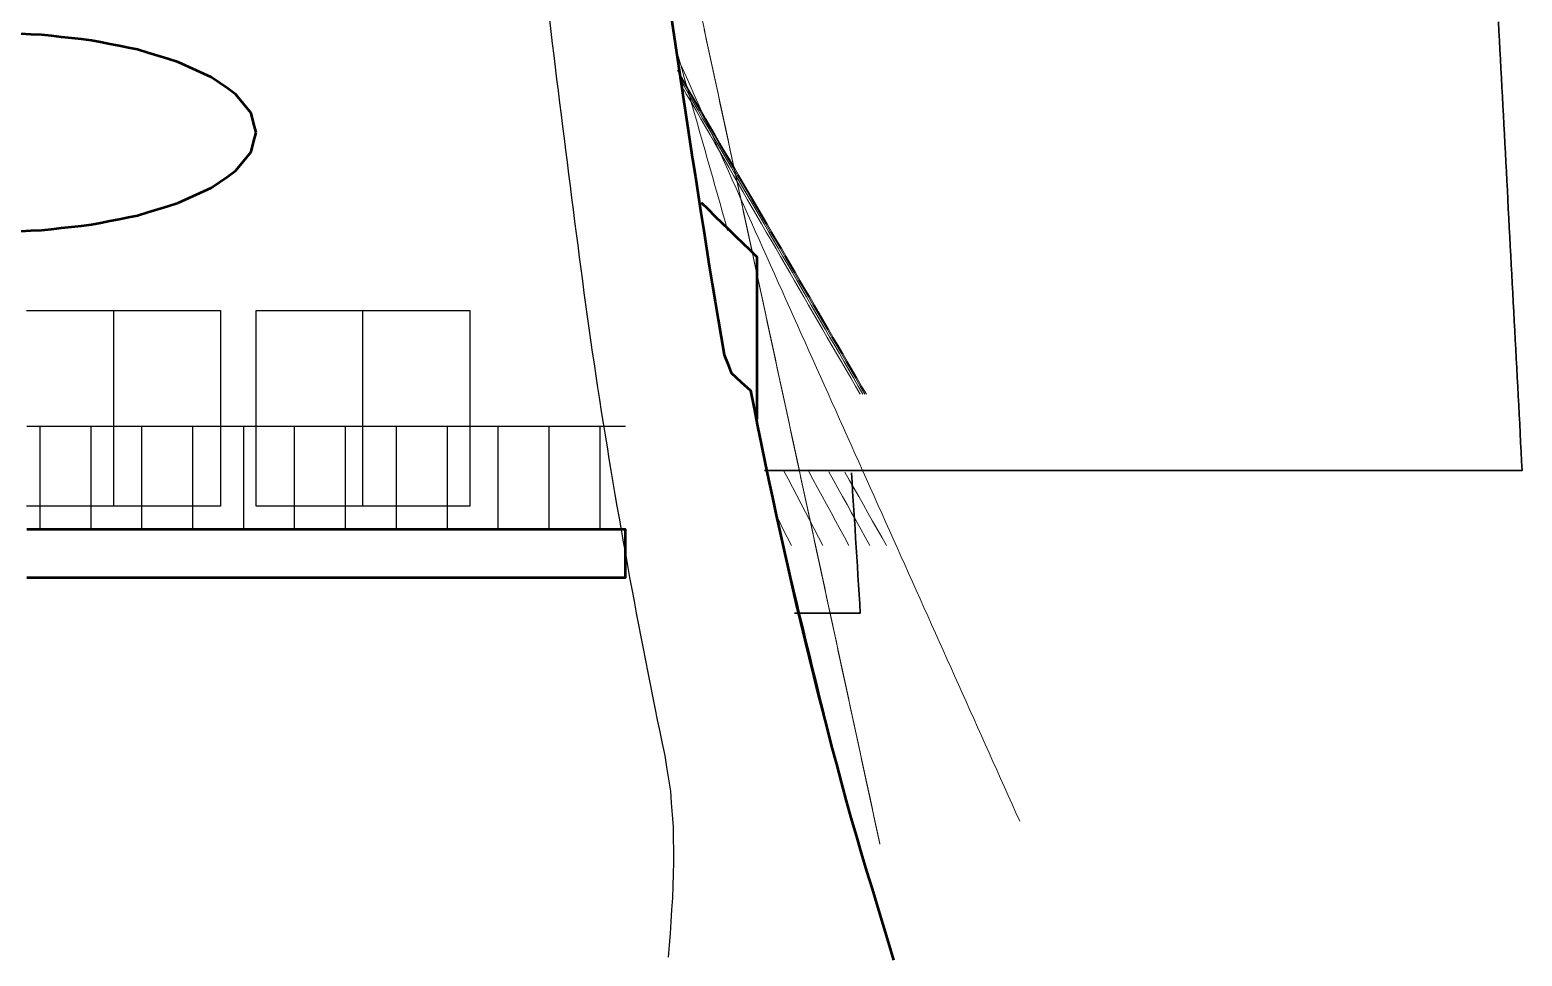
# Model space of a CAD drawing. Header units: millimetres. Extents: x 0 to 89100, y 0 to 63000.
# Drawn here: x 37728 to 46113, y 21672 to 26877 of the extents above; entities that cross this region are included whole.
import ezdxf

# ---------------------------------------------------------------- set-up
doc = ezdxf.new("R2010")
doc.units = ezdxf.units.MM
doc.header["$LTSCALE"] = 150
for name, color, linetype, lineweight in [('外形', 7, 'Continuous', 50), ('帆', 30, 'Continuous', 35), ('索具', 94, 'Continuous', 13), ('細部', 7, 'Continuous', 25)]:
    doc.layers.add(name, color=color, linetype=linetype, lineweight=lineweight)

msp = doc.modelspace()

# ---------------------------------------------------------------- linework, layer by layer
at = {"layer": '外形'}
for points in [[(41331.1, 26950), (41345.9, 26850), (41360.8, 26750), (41375.7, 26650), (41390.7, 26550), (41405.9, 26450), (41421.1, 26350), (41436.5, 26250), (41452.1, 26150), (41467.6, 26050), (41483.2, 25950), (41498.7, 25850), (41514.3, 25750), (41530.1, 25650), (41546, 25550), (41562.2, 25450), (41578.7, 25350), (41595.4, 25250), (41612.6, 25150), (41630.1, 25050), (41649.6, 25000), (41669, 24950), (41723.6, 24900), (41778.3, 24850), (41797.7, 24750), (41817.5, 24650), (41837.7, 24550), (41858.3, 24450), (41879.2, 24350), (41900.5, 24250), (41922.1, 24150), (41944, 24050), (41966.2, 23950), (41988.7, 23850), (42011.4, 23750), (42034.6, 23650), (42058.1, 23550), (42082.1, 23450), (42106.5, 23350), (42131.2, 23250), (42156.3, 23150), (42181.7, 23050), (42207.5, 22950), (42233.5, 22850), (42259.9, 22750), (42286.6, 22650), (42313.6, 22550), (42341.6, 22450), (42370.4, 22350), (42400, 22250), (42430, 22150), (42460.3, 22050), (42490.6, 21950), (42520.9, 21850), (42550.8, 21750), (42580.1, 21650)], [(39000, 26300), (38985.6, 26354.6), (38971.2, 26409.3), (38928.5, 26461.8), (38885.8, 26514.3), (38839.6, 26546.6), (38793.4, 26578.8), (38747.2, 26611.1), (38685, 26639.4), (38622.8, 26667.7), (38560.7, 26696), (38503.8, 26713.4), (38447, 26730.8), (38390.2, 26748.2), (38333.4, 26765.6), (38281.5, 26776), (38229.6, 26786.3), (38177.8, 26796.7), (38125.9, 26807), (38074, 26817.4), (38017.7, 26823.7), (37961.5, 26830.1), (37905.2, 26836.5), (37848.9, 26842.9), (37792.6, 26849.2), (37734.1, 26851.4), (37675.6, 26853.5)], [(37675.6, 25746.5), (37734.1, 25748.6), (37792.6, 25750.8), (37848.9, 25757.1), (37905.2, 25763.5), (37961.5, 25769.9), (38017.7, 25776.3), (38074, 25782.6), (38125.9, 25793), (38177.8, 25803.3), (38229.6, 25813.7), (38281.5, 25824), (38333.4, 25834.4), (38390.2, 25851.8), (38447, 25869.2), (38503.8, 25886.6), (38560.7, 25904), (38622.8, 25932.3), (38685, 25960.6), (38747.2, 25988.9), (38793.4, 26021.2), (38839.6, 26053.4), (38885.8, 26085.7), (38928.5, 26138.2), (38971.2, 26190.7), (38985.6, 26245.4), (39000, 26300)], [(41814, 24689.3), (41814, 24742.9), (41814, 24796.4), (41814, 24850), (41814, 24903.6), (41814, 24957.1), (41814, 25010.7), (41814, 25064.3), (41814, 25117.9), (41814, 25171.4), (41814, 25225), (41814, 25278.6), (41814, 25332.1), (41814, 25385.7), (41814, 25439.3), (41814, 25492.9), (41814, 25546.4), (41814, 25600), (41775, 25638.1), (41735.9, 25676.2), (41696.9, 25714.3), (41657.8, 25752.4), (41618.8, 25790.5), (41579.7, 25828.6), (41540.7, 25866.7), (41501.6, 25904.8)], [(37710.3, 23800), (37762.9, 23800), (37815.4, 23800), (37868, 23800), (37920.6, 23800), (37973.2, 23800), (38025.7, 23800), (38078.3, 23800), (38130.9, 23800), (38183.4, 23800), (38236, 23800), (38288.6, 23800), (38341.2, 23800), (38393.7, 23800), (38446.3, 23800), (38498.9, 23800), (38551.5, 23800), (38604, 23800), (38656.6, 23800), (38709.2, 23800), (38761.7, 23800), (38814.3, 23800), (38866.9, 23800), (38919.5, 23800), (38972, 23800), (39024.6, 23800), (39077.2, 23800), (39129.8, 23800), (39182.3, 23800), (39234.9, 23800), (39287.5, 23800), (39340, 23800), (39392.6, 23800), (39445.2, 23800), (39497.8, 23800), (39550.3, 23800), (39602.9, 23800), (39655.5, 23800), (39708.1, 23800), (39760.6, 23800), (39813.2, 23800), (39865.8, 23800), (39918.3, 23800), (39970.9, 23800), (40023.5, 23800), (40076.1, 23800), (40128.6, 23800), (40181.2, 23800), (40233.8, 23800), (40286.4, 23800), (40338.9, 23800), (40391.5, 23800), (40444.1, 23800), (40496.6, 23800), (40549.2, 23800), (40601.8, 23800), (40654.4, 23800), (40706.9, 23800), (40759.5, 23800), (40812.1, 23800), (40864.7, 23800), (40917.2, 23800), (40969.8, 23800), (41022.4, 23800), (41074.9, 23800), (41074.9, 23854), (41074.9, 23908), (41074.9, 23962), (41074.9, 24016), (41074.9, 24070), (41022.4, 24070), (40969.8, 24070), (40917.2, 24070), (40864.7, 24070), (40812.1, 24070), (40759.5, 24070), (40706.9, 24070), (40654.4, 24070), (40601.8, 24070), (40549.2, 24070), (40496.6, 24070), (40444.1, 24070), (40391.5, 24070), (40338.9, 24070), (40286.4, 24070), (40233.8, 24070), (40181.2, 24070), (40128.6, 24070), (40076.1, 24070), (40023.5, 24070), (39970.9, 24070), (39918.3, 24070), (39865.8, 24070), (39813.2, 24070), (39760.6, 24070), (39708.1, 24070), (39655.5, 24070), (39602.9, 24070), (39550.3, 24070), (39497.8, 24070), (39445.2, 24070), (39392.6, 24070), (39340, 24070), (39287.5, 24070), (39234.9, 24070), (39182.3, 24070), (39129.8, 24070), (39077.2, 24070), (39024.6, 24070), (38972, 24070), (38919.5, 24070), (38866.9, 24070), (38814.3, 24070), (38761.7, 24070), (38709.2, 24070), (38656.6, 24070), (38604, 24070), (38551.5, 24070), (38498.9, 24070), (38446.3, 24070), (38393.7, 24070), (38341.2, 24070), (38288.6, 24070), (38236, 24070), (38183.4, 24070), (38130.9, 24070), (38078.3, 24070), (38025.7, 24070), (37973.2, 24070), (37920.6, 24070), (37868, 24070), (37815.4, 24070), (37762.9, 24070), (37710.3, 24070)]]:
    msp.add_lwpolyline(points, dxfattribs=at)
at = {"layer": '帆'}
for points in [[(45980.2, 26922), (45983, 26869.5), (45985.7, 26816.9), (45988.5, 26764.4), (45991.3, 26711.9), (45994.1, 26659.3), (45996.8, 26606.8), (45999.6, 26554.2), (46002.4, 26501.7), (46005.2, 26449.2), (46007.9, 26396.6), (46010.7, 26344.1), (46013.5, 26291.5), (46016.3, 26239), (46019, 26186.4), (46021.8, 26133.9), (46024.6, 26081.4), (46027.4, 26028.8), (46030.2, 25976.3), (46032.9, 25923.7), (46035.7, 25871.2), (46038.5, 25818.6), (46041.3, 25766.1), (46044, 25713.6), (46046.8, 25661), (46049.6, 25608.5), (46052.4, 25555.9), (46055.1, 25503.4), (46057.9, 25450.8), (46060.7, 25398.3), (46063.5, 25345.8), (46066.3, 25293.2), (46069, 25240.7), (46071.8, 25188.1), (46074.6, 25135.6), (46077.4, 25083.1), (46080.1, 25030.5), (46082.9, 24978), (46085.7, 24925.4), (46088.5, 24872.9), (46091.2, 24820.3), (46094, 24767.8), (46096.8, 24715.3), (46099.6, 24662.7), (46102.4, 24610.2), (46105.1, 24557.6), (46107.9, 24505.1), (46110.7, 24452.5), (46113.5, 24400), (46060.9, 24400), (46008.4, 24400), (45955.8, 24400), (45903.3, 24400), (45850.7, 24400), (45798.2, 24400), (45745.6, 24400), (45693.1, 24400), (45640.5, 24400), (45588, 24400), (45535.4, 24400), (45482.9, 24400), (45430.3, 24400), (45377.8, 24400), (45325.2, 24400), (45272.7, 24400), (45220.1, 24400), (45167.6, 24400), (45115, 24400), (45062.5, 24400), (45009.9, 24400), (44957.4, 24400), (44904.8, 24400), (44852.3, 24400), (44799.7, 24400), (44747.2, 24400), (44694.6, 24400), (44642.1, 24400), (44589.5, 24400), (44537, 24400), (44484.4, 24400), (44431.9, 24400), (44379.3, 24400), (44326.8, 24400), (44274.2, 24400), (44221.7, 24400), (44169.1, 24400), (44116.6, 24400), (44064, 24400), (44011.5, 24400), (43958.9, 24400), (43906.4, 24400), (43853.8, 24400), (43801.3, 24400), (43748.7, 24400), (43696.2, 24400), (43643.6, 24400), (43591.1, 24400), (43538.5, 24400), (43486, 24400), (43433.4, 24400), (43380.9, 24400), (43328.3, 24400), (43275.8, 24400), (43223.2, 24400), (43170.7, 24400), (43118.1, 24400), (43065.6, 24400), (43013, 24400), (42960.5, 24400), (42907.9, 24400), (42855.4, 24400), (42802.8, 24400), (42750.3, 24400), (42697.8, 24400), (42645.2, 24400), (42592.7, 24400), (42540.1, 24400), (42487.6, 24400), (42435, 24400), (42382.5, 24400), (42329.9, 24400), (42277.4, 24400), (42224.8, 24400), (42172.3, 24400), (42119.7, 24400), (42067.2, 24400), (42014.6, 24400), (41962.1, 24400), (41909.5, 24400), (41857, 24400)], [(42344.8, 24387.9), (42348.1, 24335.4), (42351.4, 24282.8), (42354.8, 24230.3), (42358.1, 24177.8), (42361.4, 24125.3), (42364.7, 24072.7), (42368, 24020.2), (42371.3, 23967.7), (42374.6, 23915.2), (42377.9, 23862.6), (42381.2, 23810.1), (42384.5, 23757.6), (42387.9, 23705.1), (42391.2, 23652.5), (42394.5, 23600), (42341.7, 23600), (42288.9, 23600), (42236.1, 23600), (42183.3, 23600), (42130.5, 23600), (42077.7, 23600), (42024.9, 23600)]]:
    msp.add_lwpolyline(points, dxfattribs=at)
at = {"layer": '索具'}
for points in [[(41507.1, 26927.6), (41518.1, 26876.2), (41529.2, 26824.8), (41540.3, 26773.4), (41551.4, 26722), (41562.5, 26670.6), (41573.6, 26619.2), (41584.6, 26567.8), (41595.7, 26516.4), (41606.8, 26465), (41617.9, 26413.7), (41629, 26362.3), (41640, 26310.9), (41651.1, 26259.5), (41662.2, 26208.1), (41673.3, 26156.7), (41684.4, 26105.3), (41695.5, 26053.9), (41706.5, 26002.5), (41717.6, 25951.1), (41728.7, 25899.7), (41739.8, 25848.3), (41750.9, 25796.9), (41762, 25745.5), (41773, 25694.1), (41784.1, 25642.8), (41795.2, 25591.4), (41806.3, 25540), (41817.4, 25488.6), (41828.5, 25437.2), (41839.5, 25385.8), (41850.6, 25334.4), (41861.7, 25283), (41872.8, 25231.6), (41883.9, 25180.2), (41895, 25128.8), (41906, 25077.4), (41917.1, 25026), (41928.2, 24974.6), (41939.3, 24923.2), (41950.4, 24871.8), (41961.4, 24820.5), (41972.5, 24769.1), (41983.6, 24717.7), (41994.7, 24666.3), (42005.8, 24614.9), (42016.9, 24563.5), (42027.9, 24512.1), (42039, 24460.7), (42050.1, 24409.3), (42061.2, 24357.9), (42072.3, 24306.5), (42083.4, 24255.1), (42094.4, 24203.7), (42105.5, 24152.3), (42116.6, 24100.9), (42127.7, 24049.6), (42138.8, 23998.2), (42149.9, 23946.8), (42160.9, 23895.4), (42172, 23844), (42183.1, 23792.6), (42194.2, 23741.2), (42205.3, 23689.8), (42216.4, 23638.4), (42227.4, 23587), (42238.5, 23535.6), (42249.6, 23484.2), (42260.7, 23432.8), (42271.8, 23381.4), (42282.8, 23330), (42293.9, 23278.6), (42305, 23227.3), (42316.1, 23175.9), (42327.2, 23124.5), (42338.3, 23073.1), (42349.3, 23021.7), (42360.4, 22970.3), (42371.5, 22918.9), (42382.6, 22867.5), (42393.7, 22816.1), (42404.8, 22764.7), (42415.8, 22713.3), (42426.9, 22661.9), (42438, 22610.5), (42449.1, 22559.1), (42460.2, 22507.7), (42471.3, 22456.4), (42482.3, 22405), (42493.4, 22353.6), (42504.5, 22302.2)], [(41517.4, 26878.7), (41528.5, 26827.3), (41539.6, 26776), (41550.6, 26724.6), (41561.7, 26673.2), (41572.8, 26621.8), (41583.9, 26570.4), (41595, 26519), (41606, 26467.6), (41617.1, 26416.3), (41628.2, 26364.9), (41639.3, 26313.5), (41650.4, 26262.1), (41661.4, 26210.7), (41672.5, 26159.3), (41683.6, 26107.9), (41694.7, 26056.5), (41705.8, 26005.2), (41716.8, 25953.8), (41727.9, 25902.4), (41739, 25851), (41750.1, 25799.6), (41761.2, 25748.2), (41772.2, 25696.8), (41783.3, 25645.5), (41794.4, 25594.1), (41805.5, 25542.7), (41816.6, 25491.3), (41827.6, 25439.9), (41838.7, 25388.5), (41849.8, 25337.1), (41860.9, 25285.8), (41872, 25234.4), (41883, 25183), (41894.1, 25131.6), (41905.2, 25080.2), (41916.3, 25028.8), (41927.4, 24977.4), (41938.5, 24926.1), (41949.5, 24874.7), (41960.6, 24823.3), (41971.7, 24771.9), (41982.8, 24720.5), (41993.9, 24669.1), (42004.9, 24617.7), (42016, 24566.4), (42027.1, 24515), (42038.2, 24463.6), (42049.3, 24412.2), (42060.3, 24360.8), (42071.4, 24309.4), (42082.5, 24258), (42093.6, 24206.6), (42104.7, 24155.3), (42115.7, 24103.9), (42126.8, 24052.5), (42137.9, 24001.1), (42149, 23949.7), (42160.1, 23898.3), (42171.1, 23846.9), (42182.2, 23795.6), (42193.3, 23744.2), (42204.4, 23692.8), (42215.5, 23641.4), (42226.5, 23590), (42237.6, 23538.6), (42248.7, 23487.2), (42259.8, 23435.9), (42270.9, 23384.5), (42281.9, 23333.1), (42293, 23281.7), (42304.1, 23230.3), (42315.2, 23178.9), (42326.3, 23127.5), (42337.4, 23076.2), (42348.4, 23024.8), (42359.5, 22973.4), (42370.6, 22922), (42381.7, 22870.6), (42392.8, 22819.2), (42403.8, 22767.8), (42414.9, 22716.5), (42426, 22665.1), (42437.1, 22613.7), (42448.2, 22562.3), (42459.2, 22510.9), (42470.3, 22459.5), (42481.4, 22408.1), (42492.5, 22356.7), (42503.6, 22305.4)], [(41362.4, 26761), (41376.7, 26710.5), (41391, 26659.9), (41405.4, 26609.4), (41419.7, 26558.8), (41434, 26508.3), (41448.4, 26457.7), (41462.7, 26407.2), (41477, 26356.6), (41491.4, 26306.1), (41505.7, 26255.5), (41520, 26205), (41534.4, 26154.4), (41548.7, 26103.9), (41563.1, 26053.3), (41577.4, 26002.8), (41591.7, 25952.2), (41606.1, 25901.7), (41620.4, 25851.1), (41634.7, 25800.6), (41649.1, 25750)], [(43290.3, 22430), (43268.7, 22478.1), (43247.2, 22526.1), (43225.7, 22574.2), (43204.1, 22622.3), (43182.6, 22670.3), (43161.1, 22718.4), (43139.5, 22766.5), (43118, 22814.5), (43096.5, 22862.6), (43074.9, 22910.6), (43053.4, 22958.7), (43031.9, 23006.8), (43010.3, 23054.8), (42988.8, 23102.9), (42967.3, 23151), (42945.7, 23199), (42924.2, 23247.1), (42902.7, 23295.2), (42881.1, 23343.2), (42859.6, 23391.3), (42838.1, 23439.4), (42816.5, 23487.4), (42795, 23535.5), (42773.5, 23583.5), (42751.9, 23631.6), (42730.4, 23679.7), (42708.9, 23727.7), (42687.3, 23775.8), (42665.8, 23823.9), (42644.3, 23871.9), (42622.7, 23920), (42601.2, 23968.1), (42579.7, 24016.1), (42558.1, 24064.2), (42536.6, 24112.3), (42515.1, 24160.3), (42493.5, 24208.4), (42472, 24256.5), (42450.5, 24304.5), (42428.9, 24352.6), (42407.4, 24400.6), (42385.9, 24448.7), (42364.3, 24496.8), (42342.8, 24544.8), (42321.3, 24592.9), (42299.7, 24641), (42278.2, 24689), (42256.7, 24737.1), (42235.1, 24785.2), (42213.6, 24833.2), (42192.1, 24881.3), (42170.5, 24929.4), (42149, 24977.4), (42127.5, 25025.5), (42105.9, 25073.5), (42084.4, 25121.6), (42062.9, 25169.7), (42041.3, 25217.7), (42019.8, 25265.8), (41998.3, 25313.9), (41976.7, 25361.9), (41955.2, 25410), (41933.7, 25458.1), (41912.1, 25506.1), (41890.6, 25554.2), (41869.1, 25602.3), (41847.5, 25650.3), (41826, 25698.4), (41804.5, 25746.5), (41782.9, 25794.5), (41761.4, 25842.6), (41739.9, 25890.6), (41718.3, 25938.7), (41696.8, 25986.8), (41675.3, 26034.8), (41653.7, 26082.9), (41632.2, 26131), (41610.7, 26179), (41589.1, 26227.1), (41567.6, 26275.2), (41546.1, 26323.2), (41524.5, 26371.3), (41503, 26419.4), (41481.5, 26467.4), (41459.9, 26515.5), (41438.4, 26563.5), (41416.9, 26611.6), (41395.3, 26659.7), (41373.8, 26707.7)], [(43290.3, 22430), (43268.7, 22478.1), (43247.2, 22526.1), (43225.7, 22574.2), (43204.1, 22622.3), (43182.6, 22670.3), (43161.1, 22718.4), (43139.5, 22766.5), (43118, 22814.5), (43096.5, 22862.6), (43074.9, 22910.6), (43053.4, 22958.7), (43031.9, 23006.8), (43010.3, 23054.8), (42988.8, 23102.9), (42967.3, 23151), (42945.7, 23199), (42924.2, 23247.1), (42902.7, 23295.2), (42881.1, 23343.2), (42859.6, 23391.3), (42838.1, 23439.4), (42816.5, 23487.4), (42795, 23535.5), (42773.5, 23583.5), (42751.9, 23631.6), (42730.4, 23679.7), (42708.9, 23727.7), (42687.3, 23775.8), (42665.8, 23823.9), (42644.3, 23871.9), (42622.7, 23920), (42601.2, 23968.1), (42579.7, 24016.1), (42558.1, 24064.2), (42536.6, 24112.3), (42515.1, 24160.3), (42493.5, 24208.4), (42472, 24256.5), (42450.5, 24304.5), (42428.9, 24352.6), (42407.4, 24400.6), (42385.9, 24448.7), (42364.3, 24496.8), (42342.8, 24544.8), (42321.3, 24592.9), (42299.7, 24641), (42278.2, 24689), (42256.7, 24737.1), (42235.1, 24785.2), (42213.6, 24833.2), (42192.1, 24881.3), (42170.5, 24929.4), (42149, 24977.4), (42127.5, 25025.5), (42105.9, 25073.5), (42084.4, 25121.6), (42062.9, 25169.7), (42041.3, 25217.7), (42019.8, 25265.8), (41998.3, 25313.9), (41976.7, 25361.9), (41955.2, 25410), (41933.7, 25458.1), (41912.1, 25506.1), (41890.6, 25554.2), (41869.1, 25602.3), (41847.5, 25650.3), (41826, 25698.4), (41804.5, 25746.5), (41782.9, 25794.5), (41761.4, 25842.6), (41739.9, 25890.6), (41718.3, 25938.7), (41696.8, 25986.8), (41675.3, 26034.8), (41653.7, 26082.9), (41632.2, 26131), (41610.7, 26179), (41589.1, 26227.1), (41567.6, 26275.2), (41546.1, 26323.2), (41524.5, 26371.3), (41503, 26419.4), (41481.5, 26467.4), (41459.9, 26515.5), (41438.4, 26563.5), (41416.9, 26611.6), (41395.3, 26659.7), (41373.8, 26707.7)], [(43290.3, 22430), (43268.7, 22478.1), (43247.2, 22526.1), (43225.7, 22574.2), (43204.1, 22622.3), (43182.6, 22670.3), (43161.1, 22718.4), (43139.5, 22766.5), (43118, 22814.5), (43096.5, 22862.6), (43074.9, 22910.6), (43053.4, 22958.7), (43031.9, 23006.8), (43010.3, 23054.8), (42988.8, 23102.9), (42967.3, 23151), (42945.7, 23199), (42924.2, 23247.1), (42902.7, 23295.2), (42881.1, 23343.2), (42859.6, 23391.3), (42838.1, 23439.4), (42816.5, 23487.4), (42795, 23535.5), (42773.5, 23583.5), (42751.9, 23631.6), (42730.4, 23679.7), (42708.9, 23727.7), (42687.3, 23775.8), (42665.8, 23823.9), (42644.3, 23871.9), (42622.7, 23920), (42601.2, 23968.1), (42579.7, 24016.1), (42558.1, 24064.2), (42536.6, 24112.3), (42515.1, 24160.3), (42493.5, 24208.4), (42472, 24256.5), (42450.5, 24304.5), (42428.9, 24352.6), (42407.4, 24400.6), (42385.9, 24448.7), (42364.3, 24496.8), (42342.8, 24544.8), (42321.3, 24592.9), (42299.7, 24641), (42278.2, 24689), (42256.7, 24737.1), (42235.1, 24785.2), (42213.6, 24833.2), (42192.1, 24881.3), (42170.5, 24929.4), (42149, 24977.4), (42127.5, 25025.5), (42105.9, 25073.5), (42084.4, 25121.6), (42062.9, 25169.7), (42041.3, 25217.7), (42019.8, 25265.8), (41998.3, 25313.9), (41976.7, 25361.9), (41955.2, 25410), (41933.7, 25458.1), (41912.1, 25506.1), (41890.6, 25554.2), (41869.1, 25602.3), (41847.5, 25650.3), (41826, 25698.4), (41804.5, 25746.5), (41782.9, 25794.5), (41761.4, 25842.6), (41739.9, 25890.6), (41718.3, 25938.7), (41696.8, 25986.8), (41675.3, 26034.8), (41653.7, 26082.9), (41632.2, 26131), (41610.7, 26179), (41589.1, 26227.1), (41567.6, 26275.2), (41546.1, 26323.2), (41524.5, 26371.3), (41503, 26419.4), (41481.5, 26467.4), (41459.9, 26515.5), (41438.4, 26563.5), (41416.9, 26611.6), (41395.3, 26659.7), (41373.8, 26707.7)], [(42428.5, 24830), (42402, 24875.5), (42375.5, 24921), (42348.9, 24966.6), (42322.4, 25012.1), (42295.8, 25057.6), (42269.3, 25103.1), (42242.7, 25148.6), (42216.2, 25194.1), (42189.7, 25239.7), (42163.1, 25285.2), (42136.6, 25330.7), (42110, 25376.2), (42083.5, 25421.7), (42056.9, 25467.2), (42030.4, 25512.8), (42003.9, 25558.3), (41977.3, 25603.8), (41950.8, 25649.3), (41924.2, 25694.8), (41897.7, 25740.3), (41871.1, 25785.9), (41844.6, 25831.4), (41818, 25876.9), (41791.5, 25922.4), (41765, 25967.9), (41738.4, 26013.4), (41711.9, 26059), (41685.3, 26104.5), (41658.8, 26150), (41632.2, 26195.5), (41605.7, 26241), (41579.2, 26286.6), (41552.6, 26332.1), (41526.1, 26377.6), (41499.5, 26423.1), (41473, 26468.6), (41446.4, 26514.1), (41419.9, 26559.7), (41393.4, 26605.2), (41366.8, 26650.7)], [(42409.2, 24830), (42382.7, 24875.5), (42356.3, 24921), (42329.9, 24966.6), (42303.4, 25012.1), (42277, 25057.6), (42250.6, 25103.1), (42224.1, 25148.6), (42197.7, 25194.1), (42171.3, 25239.7), (42144.8, 25285.2), (42118.4, 25330.7), (42092, 25376.2), (42065.6, 25421.7), (42039.1, 25467.2), (42012.7, 25512.8), (41986.3, 25558.3), (41959.8, 25603.8), (41933.4, 25649.3), (41907, 25694.8), (41880.5, 25740.3), (41854.1, 25785.9), (41827.7, 25831.4), (41801.2, 25876.9), (41774.8, 25922.4), (41748.4, 25967.9), (41721.9, 26013.4), (41695.5, 26059), (41669.1, 26104.5), (41642.6, 26150), (41616.2, 26195.5), (41589.8, 26241), (41563.3, 26286.6), (41536.9, 26332.1), (41510.5, 26377.6), (41484, 26423.1), (41457.6, 26468.6), (41431.2, 26514.1), (41404.8, 26559.7), (41378.3, 26605.2)], [(42420.7, 24830), (42394.2, 24875.5), (42367.7, 24921), (42341.2, 24966.6), (42314.7, 25012.1), (42288.2, 25057.6), (42261.7, 25103.1), (42235.2, 25148.6), (42208.7, 25194.1), (42182.2, 25239.7), (42155.7, 25285.2), (42129.2, 25330.7), (42102.7, 25376.2), (42076.2, 25421.7), (42049.7, 25467.2), (42023.2, 25512.8), (41996.7, 25558.3), (41970.2, 25603.8), (41943.7, 25649.3), (41917.2, 25694.8), (41890.7, 25740.3), (41864.2, 25785.9), (41837.7, 25831.4), (41811.2, 25876.9), (41784.7, 25922.4), (41758.2, 25967.9), (41731.7, 26013.4), (41705.2, 26059), (41678.7, 26104.5), (41652.2, 26150), (41625.7, 26195.5), (41599.2, 26241), (41572.7, 26286.6), (41546.2, 26332.1), (41519.7, 26377.6), (41493.2, 26423.1), (41466.7, 26468.6), (41440.2, 26514.1), (41413.7, 26559.7), (41387.2, 26605.2)], [(42393.3, 24830), (42366.9, 24875.5), (42340.6, 24921), (42314.2, 24966.6), (42287.9, 25012.1), (42261.6, 25057.6), (42235.2, 25103.1), (42208.9, 25148.6), (42182.5, 25194.1), (42156.2, 25239.7), (42129.8, 25285.2), (42103.5, 25330.7), (42077.2, 25376.2), (42050.8, 25421.7), (42024.5, 25467.2), (41998.1, 25512.8), (41971.8, 25558.3), (41945.5, 25603.8), (41919.1, 25649.3), (41892.8, 25694.8), (41866.4, 25740.3), (41840.1, 25785.9), (41813.8, 25831.4), (41787.4, 25876.9), (41761.1, 25922.4), (41734.7, 25967.9), (41708.4, 26013.4), (41682.1, 26059), (41655.7, 26104.5), (41629.4, 26150), (41603, 26195.5), (41576.7, 26241), (41550.4, 26286.6), (41524, 26332.1), (41497.7, 26377.6), (41471.3, 26423.1), (41445, 26468.6), (41418.7, 26514.1), (41392.3, 26559.7)], [(42184.5, 23980), (42160, 24026.7), (42135.5, 24073.4), (42110.9, 24120.1), (42086.4, 24166.7), (42061.8, 24213.4), (42037.3, 24260.1), (42012.8, 24306.8), (41988.2, 24353.5), (41963.7, 24400.2)], [(42330.2, 23980), (42305.1, 24026.2), (42280, 24072.3), (42254.9, 24118.5), (42229.8, 24164.6), (42204.8, 24210.8), (42179.7, 24256.9), (42154.6, 24303.1), (42129.5, 24349.3), (42104.4, 24395.4)], [(42448, 23980), (42422.4, 24025.9), (42396.8, 24071.8), (42371.2, 24117.7), (42345.6, 24163.6), (42319.9, 24209.5), (42294.3, 24255.4), (42268.7, 24301.3), (42243.1, 24347.2), (42217.5, 24393.1)], [(42541.5, 23980), (42515.5, 24025.6), (42489.5, 24071.3), (42463.5, 24116.9), (42437.5, 24162.6), (42411.5, 24208.2), (42385.6, 24253.9), (42359.6, 24299.5), (42333.6, 24345.1), (42307.6, 24390.8)], [(43290.3, 22430), (43268.7, 22478.1), (43247.2, 22526.1), (43225.7, 22574.2), (43204.1, 22622.3), (43182.6, 22670.3), (43161.1, 22718.4), (43139.5, 22766.5), (43118, 22814.5), (43096.5, 22862.6), (43074.9, 22910.6), (43053.4, 22958.7), (43031.9, 23006.8), (43010.3, 23054.8), (42988.8, 23102.9), (42967.3, 23151), (42945.7, 23199), (42924.2, 23247.1), (42902.7, 23295.2), (42881.1, 23343.2), (42859.6, 23391.3), (42838.1, 23439.4), (42816.5, 23487.4), (42795, 23535.5), (42773.5, 23583.5), (42751.9, 23631.6), (42730.4, 23679.7), (42708.9, 23727.7), (42687.3, 23775.8), (42665.8, 23823.9), (42644.3, 23871.9), (42622.7, 23920), (42601.2, 23968.1), (42579.7, 24016.1), (42558.1, 24064.2), (42536.6, 24112.3), (42515.1, 24160.3), (42493.5, 24208.4), (42472, 24256.5), (42450.5, 24304.5), (42428.9, 24352.6), (42407.4, 24400.6)], [(43290.3, 22430), (43268.7, 22478.1), (43247.2, 22526.1), (43225.7, 22574.2), (43204.1, 22622.3), (43182.6, 22670.3), (43161.1, 22718.4), (43139.5, 22766.5), (43118, 22814.5), (43096.5, 22862.6), (43074.9, 22910.6), (43053.4, 22958.7), (43031.9, 23006.8), (43010.3, 23054.8), (42988.8, 23102.9), (42967.3, 23151), (42945.7, 23199), (42924.2, 23247.1), (42902.7, 23295.2), (42881.1, 23343.2), (42859.6, 23391.3), (42838.1, 23439.4), (42816.5, 23487.4), (42795, 23535.5), (42773.5, 23583.5), (42751.9, 23631.6), (42730.4, 23679.7), (42708.9, 23727.7), (42687.3, 23775.8), (42665.8, 23823.9), (42644.3, 23871.9), (42622.7, 23920), (42601.2, 23968.1), (42579.7, 24016.1), (42558.1, 24064.2), (42536.6, 24112.3), (42515.1, 24160.3), (42493.5, 24208.4), (42472, 24256.5), (42450.5, 24304.5), (42428.9, 24352.6), (42407.4, 24400.6)], [(43290.3, 22430), (43268.7, 22478.1), (43247.2, 22526.1), (43225.7, 22574.2), (43204.1, 22622.3), (43182.6, 22670.3), (43161.1, 22718.4), (43139.5, 22766.5), (43118, 22814.5), (43096.5, 22862.6), (43074.9, 22910.6), (43053.4, 22958.7), (43031.9, 23006.8), (43010.3, 23054.8), (42988.8, 23102.9), (42967.3, 23151), (42945.7, 23199), (42924.2, 23247.1), (42902.7, 23295.2), (42881.1, 23343.2), (42859.6, 23391.3), (42838.1, 23439.4), (42816.5, 23487.4), (42795, 23535.5), (42773.5, 23583.5), (42751.9, 23631.6), (42730.4, 23679.7), (42708.9, 23727.7), (42687.3, 23775.8), (42665.8, 23823.9), (42644.3, 23871.9), (42622.7, 23920), (42601.2, 23968.1), (42579.7, 24016.1), (42558.1, 24064.2), (42536.6, 24112.3), (42515.1, 24160.3), (42493.5, 24208.4), (42472, 24256.5), (42450.5, 24304.5), (42428.9, 24352.6), (42407.4, 24400.6)], [(42007.3, 23980), (41983.7, 24027), (41960, 24073.9), (41936.3, 24120.9), (41912.7, 24167.8)], [(41939.6, 24071.2), (41952, 24020.1), (41964.5, 23968.9), (41977, 23917.8), (41989.4, 23866.7), (42001.9, 23815.5), (42014.4, 23764.4), (42026.8, 23713.3), (42039.3, 23662.2), (42051.8, 23611), (42064.3, 23559.9), (42076.7, 23508.8), (42089.2, 23457.6), (42101.7, 23406.5), (42114.1, 23355.4), (42126.6, 23304.3), (42139.1, 23253.1), (42151.5, 23202), (42164, 23150.9), (42176.5, 23099.8), (42188.9, 23048.6), (42201.4, 22997.5), (42213.9, 22946.4), (42226.4, 22895.2), (42238.8, 22844.1), (42251.3, 22793), (42263.8, 22741.9), (42276.2, 22690.7)]]:
    msp.add_lwpolyline(points, dxfattribs=at)
at = {"layer": '細部'}
for points in [[(41316.8, 21666.7), (41322, 21733.3), (41327.3, 21800), (41331.6, 21866.7), (41335.9, 21933.3), (41340.3, 22000), (41342.5, 22066.7), (41344.8, 22133.3), (41347, 22200), (41346.1, 22266.7), (41345.2, 22333.3), (41344.3, 22400), (41339.3, 22466.7), (41334.3, 22533.3), (41329.2, 22600), (41318.6, 22666.7), (41308, 22733.3), (41297.4, 22800), (41283.5, 22866.7), (41269.6, 22933.3), (41255.6, 23000), (41242.1, 23066.7), (41228.5, 23133.3), (41215, 23200), (41201.8, 23266.7), (41188.6, 23333.3), (41175.4, 23400), (41162.6, 23466.7), (41149.8, 23533.3), (41137, 23600), (41124.7, 23666.7), (41112.3, 23733.3), (41100, 23800), (41088, 23866.7), (41076, 23933.3), (41064, 24000), (41052.4, 24066.7), (41040.7, 24133.3), (41029, 24200), (41017.6, 24266.7), (41006.3, 24333.3), (40994.9, 24400), (40984, 24466.7), (40973, 24533.3), (40962, 24600), (40951.5, 24666.7), (40940.9, 24733.3), (40930.3, 24800), (40920.2, 24866.7), (40910.1, 24933.3), (40900, 25000), (40890.4, 25066.7), (40880.8, 25133.3), (40871.1, 25200), (40861.9, 25266.7), (40852.8, 25333.3), (40843.6, 25400), (40834.7, 25466.7), (40825.8, 25533.3), (40817, 25600), (40808.4, 25666.7), (40799.7, 25733.3), (40791.1, 25800), (40782.6, 25866.7), (40774, 25933.3), (40765.5, 26000), (40757, 26066.7), (40748.5, 26133.3), (40740, 26200), (40731.6, 26266.7), (40723.1, 26333.3), (40714.7, 26400), (40706.4, 26466.7), (40698.1, 26533.3), (40689.8, 26600), (40681.6, 26666.7), (40673.5, 26733.3), (40665.3, 26800), (40657.2, 26866.7), (40649.1, 26933.3)], [(37709.1, 25300), (37763.6, 25300), (37818.2, 25300), (37872.7, 25300), (37927.3, 25300), (37981.8, 25300), (38036.4, 25300), (38090.9, 25300), (38145.5, 25300), (38200, 25300), (38254.5, 25300), (38309.1, 25300), (38363.6, 25300), (38418.2, 25300), (38472.7, 25300), (38527.3, 25300), (38581.8, 25300), (38636.4, 25300), (38690.9, 25300), (38745.5, 25300), (38800, 25300), (38800, 25245), (38800, 25190), (38800, 25135), (38800, 25080), (38800, 25025), (38800, 24970), (38800, 24915), (38800, 24860), (38800, 24805), (38800, 24750), (38800, 24695), (38800, 24640), (38800, 24585), (38800, 24530), (38800, 24475), (38800, 24420), (38800, 24365), (38800, 24310), (38800, 24255), (38800, 24200)], [(38200, 24200), (38200, 24255), (38200, 24310), (38200, 24365), (38200, 24420), (38200, 24475), (38200, 24530), (38200, 24585), (38200, 24640), (38200, 24695), (38200, 24750), (38200, 24805), (38200, 24860), (38200, 24915), (38200, 24970), (38200, 25025), (38200, 25080), (38200, 25135), (38200, 25190), (38200, 25245), (38200, 25300)], [(40200, 24200), (40145.5, 24200), (40090.9, 24200), (40036.4, 24200), (39981.8, 24200), (39927.3, 24200), (39872.7, 24200), (39818.2, 24200), (39763.6, 24200), (39709.1, 24200), (39654.5, 24200), (39600, 24200), (39545.5, 24200), (39490.9, 24200), (39436.4, 24200), (39381.8, 24200), (39327.3, 24200), (39272.7, 24200), (39218.2, 24200), (39163.6, 24200), (39109.1, 24200), (39054.5, 24200), (39000, 24200), (39000, 24255), (39000, 24310), (39000, 24365), (39000, 24420), (39000, 24475), (39000, 24530), (39000, 24585), (39000, 24640), (39000, 24695), (39000, 24750), (39000, 24805), (39000, 24860), (39000, 24915), (39000, 24970), (39000, 25025), (39000, 25080), (39000, 25135), (39000, 25190), (39000, 25245), (39000, 25300), (39054.5, 25300), (39109.1, 25300), (39163.6, 25300), (39218.2, 25300), (39272.7, 25300), (39327.3, 25300), (39381.8, 25300), (39436.4, 25300), (39490.9, 25300), (39545.5, 25300), (39600, 25300), (39654.5, 25300), (39709.1, 25300), (39763.6, 25300), (39818.2, 25300), (39872.7, 25300), (39927.3, 25300), (39981.8, 25300), (40036.4, 25300), (40090.9, 25300), (40145.5, 25300), (40200, 25300), (40200, 25245), (40200, 25190), (40200, 25135), (40200, 25080), (40200, 25025), (40200, 24970), (40200, 24915), (40200, 24860), (40200, 24805), (40200, 24750), (40200, 24695), (40200, 24640), (40200, 24585), (40200, 24530), (40200, 24475), (40200, 24420), (40200, 24365), (40200, 24310), (40200, 24255), (40200, 24200)], [(39600, 24200), (39600, 24255), (39600, 24310), (39600, 24365), (39600, 24420), (39600, 24475), (39600, 24530), (39600, 24585), (39600, 24640), (39600, 24695), (39600, 24750), (39600, 24805), (39600, 24860), (39600, 24915), (39600, 24970), (39600, 25025), (39600, 25080), (39600, 25135), (39600, 25190), (39600, 25245), (39600, 25300)], [(37710.3, 24650), (37762.9, 24650), (37815.4, 24650), (37868, 24650), (37920.6, 24650), (37973.2, 24650), (38025.7, 24650), (38078.3, 24650), (38130.9, 24650), (38183.4, 24650), (38236, 24650), (38288.6, 24650), (38341.2, 24650), (38393.7, 24650), (38446.3, 24650), (38498.9, 24650), (38551.5, 24650), (38604, 24650), (38656.6, 24650), (38709.2, 24650), (38761.7, 24650), (38814.3, 24650), (38866.9, 24650), (38919.5, 24650), (38972, 24650), (39024.6, 24650), (39077.2, 24650), (39129.8, 24650), (39182.3, 24650), (39234.9, 24650), (39287.5, 24650), (39340, 24650), (39392.6, 24650), (39445.2, 24650), (39497.8, 24650), (39550.3, 24650), (39602.9, 24650), (39655.5, 24650), (39708.1, 24650), (39760.6, 24650), (39813.2, 24650), (39865.8, 24650), (39918.3, 24650), (39970.9, 24650), (40023.5, 24650), (40076.1, 24650), (40128.6, 24650), (40181.2, 24650), (40233.8, 24650), (40286.4, 24650), (40338.9, 24650), (40391.5, 24650), (40444.1, 24650), (40496.6, 24650), (40549.2, 24650), (40601.8, 24650), (40654.4, 24650), (40706.9, 24650), (40759.5, 24650), (40812.1, 24650), (40864.7, 24650), (40917.2, 24650), (40969.8, 24650), (41022.4, 24650), (41074.9, 24650)], [(37786, 24070), (37786, 24122.7), (37786, 24175.5), (37786, 24228.2), (37786, 24280.9), (37786, 24333.6), (37786, 24386.4), (37786, 24439.1), (37786, 24491.8), (37786, 24544.5), (37786, 24597.3), (37786, 24650)], [(38072, 24070), (38072, 24122.7), (38072, 24175.5), (38072, 24228.2), (38072, 24280.9), (38072, 24333.6), (38072, 24386.4), (38072, 24439.1), (38072, 24491.8), (38072, 24544.5), (38072, 24597.3), (38072, 24650)], [(38358, 24070), (38358, 24122.7), (38358, 24175.5), (38358, 24228.2), (38358, 24280.9), (38358, 24333.6), (38358, 24386.4), (38358, 24439.1), (38358, 24491.8), (38358, 24544.5), (38358, 24597.3), (38358, 24650)], [(38644, 24070), (38644, 24122.7), (38644, 24175.5), (38644, 24228.2), (38644, 24280.9), (38644, 24333.6), (38644, 24386.4), (38644, 24439.1), (38644, 24491.8), (38644, 24544.5), (38644, 24597.3), (38644, 24650)], [(38930, 24070), (38930, 24122.7), (38930, 24175.5), (38930, 24228.2), (38930, 24280.9), (38930, 24333.6), (38930, 24386.4), (38930, 24439.1), (38930, 24491.8), (38930, 24544.5), (38930, 24597.3), (38930, 24650)], [(39216, 24070), (39216, 24122.7), (39216, 24175.5), (39216, 24228.2), (39216, 24280.9), (39216, 24333.6), (39216, 24386.4), (39216, 24439.1), (39216, 24491.8), (39216, 24544.5), (39216, 24597.3), (39216, 24650)], [(39502, 24070), (39502, 24122.7), (39502, 24175.5), (39502, 24228.2), (39502, 24280.9), (39502, 24333.6), (39502, 24386.4), (39502, 24439.1), (39502, 24491.8), (39502, 24544.5), (39502, 24597.3), (39502, 24650)], [(39788, 24070), (39788, 24122.7), (39788, 24175.5), (39788, 24228.2), (39788, 24280.9), (39788, 24333.6), (39788, 24386.4), (39788, 24439.1), (39788, 24491.8), (39788, 24544.5), (39788, 24597.3), (39788, 24650)], [(40074, 24070), (40074, 24122.7), (40074, 24175.5), (40074, 24228.2), (40074, 24280.9), (40074, 24333.6), (40074, 24386.4), (40074, 24439.1), (40074, 24491.8), (40074, 24544.5), (40074, 24597.3), (40074, 24650)], [(40360, 24070), (40360, 24122.7), (40360, 24175.5), (40360, 24228.2), (40360, 24280.9), (40360, 24333.6), (40360, 24386.4), (40360, 24439.1), (40360, 24491.8), (40360, 24544.5), (40360, 24597.3), (40360, 24650)], [(40646, 24070), (40646, 24122.7), (40646, 24175.5), (40646, 24228.2), (40646, 24280.9), (40646, 24333.6), (40646, 24386.4), (40646, 24439.1), (40646, 24491.8), (40646, 24544.5), (40646, 24597.3), (40646, 24650)], [(40931.9, 24070), (40931.9, 24122.7), (40931.9, 24175.5), (40931.9, 24228.2), (40931.9, 24280.9), (40931.9, 24333.6), (40931.9, 24386.4), (40931.9, 24439.1), (40931.9, 24491.8), (40931.9, 24544.5), (40931.9, 24597.3), (40931.9, 24650)], [(38800, 24200), (38745.5, 24200), (38690.9, 24200), (38636.4, 24200), (38581.8, 24200), (38527.3, 24200), (38472.7, 24200), (38418.2, 24200), (38363.6, 24200), (38309.1, 24200), (38254.5, 24200), (38200, 24200), (38145.5, 24200), (38090.9, 24200), (38036.4, 24200), (37981.8, 24200), (37927.3, 24200), (37872.7, 24200), (37818.2, 24200), (37763.6, 24200), (37709.1, 24200)]]:
    msp.add_lwpolyline(points, dxfattribs=at)

doc.saveas('drawing.dxf')
